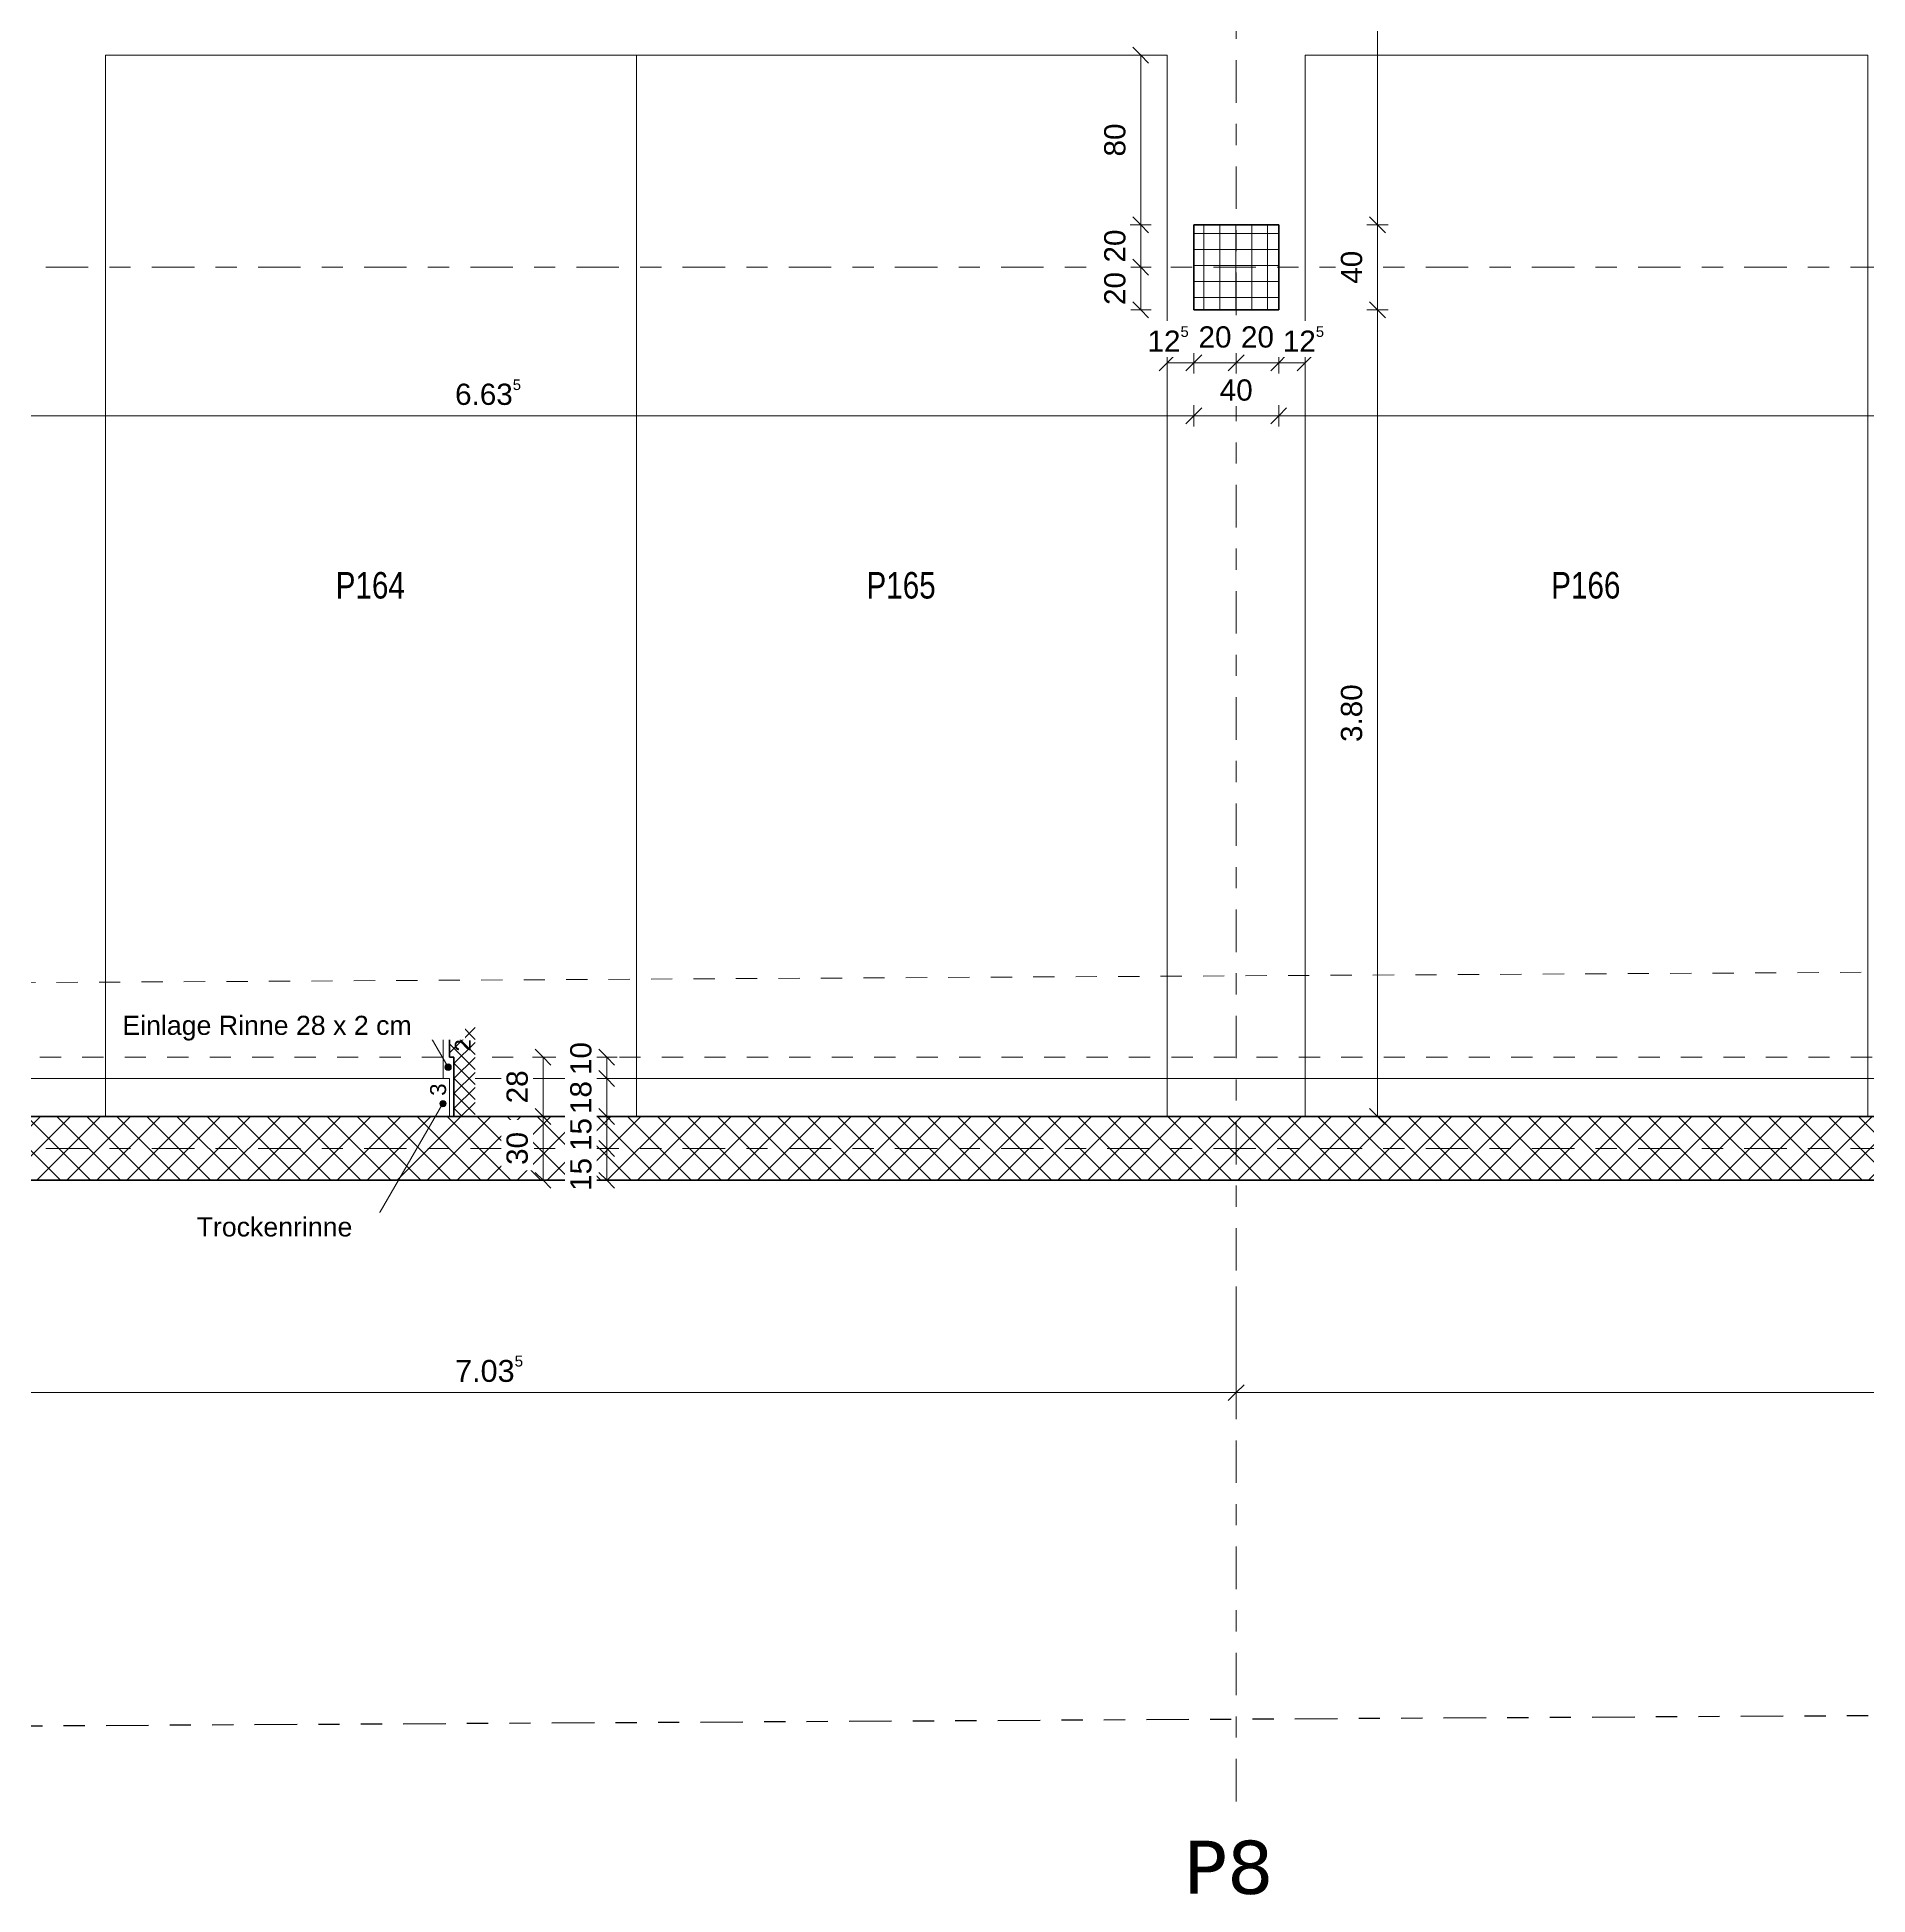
# Model space of a CAD drawing. Header units: metres. Extents: x -85.4 to -16.9, y -21.5 to 5.8.
# Drawn here: x -72.32 to -63.7, y -21.1 to -12.35 of the extents above; entities that cross this region are included whole.
import ezdxf

# ---------------------------------------------------------------- set-up
doc = ezdxf.new("R2010")
doc.units = ezdxf.units.M
for name, pattern in [('_Grundgrenze_', [0.45, 0.2, -0.05, 0.05, -0.05, 0.05, -0.05]), ('_Rasterlinie_', [0.375, 0.2, -0.05, 0.075, -0.05]), ('_Strichliert - Fein_', [0.15, 0.1, -0.05]), ('Gestrichelt', [0.1, 0.05, -0.05])]:
    doc.linetypes.add(name, pattern=pattern)
for name, color, linetype, lineweight in [('A-____-____-DIMS', 7, 'Continuous', 5), ('A-____-____-DIMS-50', 7, 'Continuous', 5), ('A-DETL-GENF-OTLN', 7, 'Continuous', 9), ('A-FLOR-____-OTLN', 7, 'Continuous', 9), ('A-WALL-____-MCUT', 7, 'Continuous', 35), ('A-WALL-____-PATT', 7, 'Continuous', 35), ('C-PRKG-____-IDEN', 7, 'Continuous', 5), ('C-PRKG-____-OTLN', 7, 'Continuous', 9), ('S-COLS-____-MCUT', 7, 'Continuous', 35), ('S-COLS-____-OTLN', 7, 'Continuous', 9), ('S-GRID-____-OTLN', 7, 'Continuous', 5), ('Text', 7, 'Continuous', 5)]:
    doc.layers.add(name, color=color, linetype=linetype, lineweight=lineweight)
for name, color, linetype, lineweight, true_color in [('A-DETL-____-OTLN', 5, 'Continuous', 9, 0x0000ff), ('C-PROP-LINE-OTLN', 7, '_Grundgrenze_', 25, 0x800000), ('S-GRID-____-IDEN', 7, 'Continuous', 9, 0x5555aa)]:
    doc.layers.add(name, color=color, linetype=linetype, lineweight=lineweight, true_color=true_color)
doc.styles.add('Arial', font='arial.ttf', dxfattribs={"height": 0.09})
doc.styles.add('Arial_1', font='arial.ttf', dxfattribs={"height": 0.075})
doc.styles.add('Arial_2', font='arial.ttf', dxfattribs={"height": 0.1})
doc.styles.add('Arial_3', font='arial.ttf', dxfattribs={"width": 0.8, "height": 0.125})
doc.styles.add('Arial_B', font='arial.ttf', dxfattribs={"height": 0.103175})
doc.styles.add('Verdana_B', font='verdana.ttf', dxfattribs={"height": 0.25})
doc.dimstyles.new('SUB_Rohbau_Aussen_Vermassung', dxfattribs={"dimscale": 0.3048, "dimtxt": 0.102026, "dimasz": 0.246063, "dimexe": 0.164042, "dimexo": 0.0625, "dimgap": 0.123031, "dimtad": 1, "dimrnd": 0.005, "dimzin": 0, "dimdsep": 46, "dimtxsty": 'Arial_B', "dimblk1": 'OBLIQUE', "dimblk2": 'OBLIQUE', "dimsah": 1, "dimcen": 0.09, "dimazin": 0, "dimtfac": 1, "dimtdec": 4, "dimtix": 1, "dimtmove": 0, "dimatfit": 3, "dimfxl": 1.64042, "dimfxlon": 1, "dimtvp": 1, "dimtfill": 1, "dimtolj": 1, "dimtzin": 0, "dimarcsym": 2})
doc.dimstyles.new('SUB_Rohbau_fein', dxfattribs={"dimscale": 0.3048, "dimtxt": 0.102026, "dimasz": 0.246063, "dimexe": 0.164042, "dimexo": 0.0625, "dimgap": 0.123031, "dimtad": 1, "dimdec": 1, "dimlfac": 100, "dimrnd": 0.5, "dimdsep": 46, "dimtxsty": 'Arial_2', "dimblk1": 'OBLIQUE', "dimblk2": 'OBLIQUE', "dimsah": 1, "dimcen": 0.09, "dimazin": 0, "dimtfac": 1, "dimtdec": 4, "dimtix": 1, "dimtmove": 0, "dimatfit": 3, "dimfxl": 0.164042, "dimfxlon": 1, "dimtvp": 1, "dimtfill": 1, "dimtolj": 1, "dimtzin": 0, "dimarcsym": 2})
doc.dimstyles.new('SUB_Rohbau_fein_1', dxfattribs={"dimscale": 0.3048, "dimtxt": 0.102026, "dimasz": 0.246063, "dimexe": 0.164042, "dimexo": 0.0625, "dimgap": 0.123031, "dimtad": 1, "dimrnd": 0.005, "dimzin": 0, "dimdsep": 46, "dimtxsty": 'Arial_2', "dimblk1": 'OBLIQUE', "dimblk2": 'OBLIQUE', "dimsah": 1, "dimcen": 0.09, "dimazin": 0, "dimtfac": 1, "dimtdec": 4, "dimtix": 1, "dimtmove": 0, "dimatfit": 3, "dimfxl": 0.164042, "dimfxlon": 1, "dimtvp": 1, "dimtfill": 1, "dimtolj": 1, "dimtzin": 0, "dimarcsym": 2})
doc.dimstyles.new('SUB_Rohbau_fein_3', dxfattribs={"dimscale": 0.3048, "dimtxt": 0.102026, "dimasz": 0.246063, "dimexe": 0.164042, "dimexo": 0.0625, "dimgap": 0.123031, "dimtad": 1, "dimdec": 1, "dimlfac": 100, "dimrnd": 0.5, "dimdsep": 46, "dimtxsty": 'Arial_2', "dimblk1": 'OBLIQUE', "dimblk2": 'OBLIQUE', "dimsah": 1, "dimcen": 0.09, "dimazin": 0, "dimtfac": 1, "dimtdec": 4, "dimtix": 1, "dimtmove": 2, "dimatfit": 3, "dimfxl": 0.164042, "dimfxlon": 1, "dimtvp": 1, "dimtfill": 1, "dimtolj": 1, "dimtzin": 0, "dimarcsym": 2})

# ---------------------------------------------------------------- blocks, each defined once
blk = doc.blocks.new('PP_Parkplatz - 2500 x 5000-17586958--01_UG_OK_FFB_AF_lu')
at = {"layer": 'C-PRKG-____-OTLN', "color": 253, "true_color": 0x999999}
for p, q in [((-66.998, -12.4345), (-69.498, -12.4345)), ((-69.498, -17.4334), (-69.498, -12.4345)), ((-66.998, -12.4345), (-69.498, -12.4345)), ((-69.498, -12.4345), (-69.498, -17.4334)), ((-69.498, -17.4334), (-69.498, -12.4345)), ((-69.498, -12.4345), (-66.998, -12.4345)), ((-69.498, -12.4345), (-69.498, -12.4345)), ((-66.998, -17.4334), (-66.998, -12.4345)), ((-66.998, -17.4334), (-66.998, -12.4345)), ((-66.998, -12.4345), (-66.998, -17.4334)), ((-66.998, -12.4345), (-66.998, -12.4345))]:
    blk.add_line(p, q, dxfattribs=at)
blk = doc.blocks.new('PP_Parkplatz - 2650 x 5000-17586959--01_UG_OK_FFB_AF_lu')
at = {"layer": 'C-PRKG-____-OTLN', "color": 253, "true_color": 0x999999}
for p, q in [((-58.398, -12.4344), (-61.048, -12.4344)), ((-61.048, -12.4344), (-58.398, -12.4344)), ((-61.048, -12.4345), (-61.048, -12.4344)), ((-61.048, -17.4334), (-61.048, -12.4345)), ((-58.398, -12.4345), (-61.048, -12.4345)), ((-61.048, -12.4345), (-61.048, -17.4334)), ((-61.048, -17.4334), (-61.048, -12.4345)), ((-58.398, -12.4345), (-58.398, -12.4344)), ((-58.398, -17.4334), (-58.398, -12.4345)), ((-58.398, -17.4334), (-58.398, -12.4345)), ((-58.398, -12.4345), (-58.398, -17.4334)), ((-61.048, -17.4334), (-61.048, -17.4334)), ((-58.398, -17.4334), (-58.398, -17.4334))]:
    blk.add_line(p, q, dxfattribs=at)
blk = doc.blocks.new('Family - ___-13919876--01_UG_OK_FFB_AF_lu')
at = {"layer": 'C-PROP-LINE-OTLN'}
blk.add_line((-78.996, -20.3395), (-18.6781, -20.0011), dxfattribs=at)
blk = doc.blocks.new('DIMBLOCK2--01_UG_OK_FFB_AF_lu')
at = {"layer": 'A-____-____-DIMS-50'}
for p, q in [((-73.708, -18.7334), (-73.708, -18.2334)), ((-66.673, -18.7334), (-66.673, -18.2334)), ((-73.708, -18.7334), (-73.6705, -18.6959)), ((-66.673, -18.7334), (-66.6355, -18.6959)), ((-73.708, -18.7334), (-73.7455, -18.7709)), ((-73.708, -18.7334), (-66.673, -18.7334)), ((-73.708, -18.7334), (-73.708, -18.7834)), ((-66.673, -18.7334), (-66.7105, -18.7709)), ((-66.673, -18.7334), (-66.673, -18.7834))]:
    blk.add_line(p, q, dxfattribs=at)
at = {"layer": 'A-____-____-DIMS-50', "color": 0, "insert": (-70.3522, -18.5588), "char_height": 0.103175, "width": 0.388091, "attachment_point": 1, "line_spacing_factor": 0.941778, "style": 'Arial_B', "bg_fill": 3, "box_fill_scale": 1.25, "bg_fill_color": 256, "bg_fill_true_color": 13158600, "bg_fill_transparency": 0}
blk.add_mtext('7.03\\A2\\H0.5x;\\S5^  ;\\H2x;', dxfattribs=at)
blk = doc.blocks.new('_Oblique')
at = {"color": 0, "linetype": 'ByBlock', "lineweight": -2}
blk.add_line((-0.5, -0.5), (0.5, 0.5), dxfattribs=at)
blk = doc.blocks.new('DIMBLOCK3--01_UG_OK_FFB_AF_lu')
at = {"layer": 'A-____-____-DIMS-50'}
for p, q in [((-66.673, -18.7334), (-66.673, -18.2334)), ((-58.073, -18.7334), (-58.073, -18.2334)), ((-66.673, -18.7334), (-66.6355, -18.6959)), ((-58.073, -18.7334), (-58.0355, -18.6959)), ((-66.673, -18.7334), (-66.7105, -18.7709)), ((-66.673, -18.7334), (-58.073, -18.7334)), ((-66.673, -18.7334), (-66.673, -18.7834)), ((-58.073, -18.7334), (-58.1105, -18.7709)), ((-58.073, -18.7334), (-58.073, -18.7834))]:
    blk.add_line(p, q, dxfattribs=at)
at = {"layer": 'A-____-____-DIMS-50', "color": 0, "insert": (-62.5087, -18.5588), "char_height": 0.10317, "width": 0.325653, "attachment_point": 1, "line_spacing_factor": 0.941778, "style": 'Arial_B', "bg_fill": 3, "box_fill_scale": 1.25, "bg_fill_color": 256, "bg_fill_true_color": 13158600, "bg_fill_transparency": 0}
blk.add_mtext('8.60', dxfattribs=at)
blk = doc.blocks.new('DIMBLOCK37--01_UG_OK_FFB_AF_lu')
at = {"layer": 'A-____-____-DIMS-50'}
for p, q in [((-73.508, -14.1334), (-73.508, -14.0834)), ((-66.873, -14.1334), (-66.873, -14.0834)), ((-73.508, -14.1334), (-73.5455, -14.1709)), ((-73.508, -14.1334), (-73.4705, -14.0959)), ((-73.508, -14.1334), (-66.873, -14.1334)), ((-73.508, -14.1334), (-73.508, -14.1834)), ((-66.873, -14.1334), (-66.9105, -14.1709)), ((-66.873, -14.1334), (-66.8355, -14.0959)), ((-66.873, -14.1334), (-66.873, -14.1834))]:
    blk.add_line(p, q, dxfattribs=at)
at = {"layer": 'A-____-____-DIMS-50', "color": 0, "insert": (-70.3522, -13.9614), "char_height": 0.1, "width": 0.388091, "attachment_point": 1, "line_spacing_factor": 0.941778, "style": 'Arial_2', "bg_fill": 3, "box_fill_scale": 1.25, "bg_fill_color": 256, "bg_fill_true_color": 13158600, "bg_fill_transparency": 0}
blk.add_mtext('6.63\\A2\\H0.5x;\\S5^  ;\\H2x;', dxfattribs=at)
blk = doc.blocks.new('DIMBLOCK38--01_UG_OK_FFB_AF_lu')
at = {"layer": 'A-____-____-DIMS-50'}
for p, q in [((-66.873, -14.1334), (-66.873, -14.0834)), ((-66.473, -14.1334), (-66.473, -14.0834)), ((-66.873, -14.1334), (-66.9105, -14.1709)), ((-66.873, -14.1334), (-66.8355, -14.0959)), ((-66.873, -14.1334), (-66.473, -14.1334)), ((-66.873, -14.1334), (-66.873, -14.1834)), ((-66.473, -14.1334), (-66.5105, -14.1709)), ((-66.473, -14.1334), (-66.4355, -14.0959)), ((-66.473, -14.1334), (-66.473, -14.1834))]:
    blk.add_line(p, q, dxfattribs=at)
at = {"layer": 'A-____-____-DIMS-50', "color": 0, "insert": (-66.7506, -13.9614), "char_height": 0.1, "width": 0.186088, "attachment_point": 1, "line_spacing_factor": 0.941778, "style": 'Arial_2', "bg_fill": 3, "box_fill_scale": 1.25, "bg_fill_color": 256, "bg_fill_true_color": 13158600, "bg_fill_transparency": 0}
blk.add_mtext('40', dxfattribs=at)
blk = doc.blocks.new('DIMBLOCK39--01_UG_OK_FFB_AF_lu')
at = {"layer": 'A-____-____-DIMS-50'}
for p, q in [((-66.473, -14.1334), (-66.473, -14.0834)), ((-58.273, -14.1334), (-58.273, -14.0834)), ((-66.473, -14.1334), (-66.5105, -14.1709)), ((-66.473, -14.1334), (-66.4355, -14.0959)), ((-66.473, -14.1334), (-58.273, -14.1334)), ((-66.473, -14.1334), (-66.473, -14.1834)), ((-58.273, -14.1334), (-58.3105, -14.1709)), ((-58.273, -14.1334), (-58.2355, -14.0959)), ((-58.273, -14.1334), (-58.273, -14.1834))]:
    blk.add_line(p, q, dxfattribs=at)
at = {"layer": 'A-____-____-DIMS-50', "color": 0, "insert": (-62.5087, -13.9614), "char_height": 0.1, "width": 0.325653, "attachment_point": 1, "line_spacing_factor": 0.941778, "style": 'Arial_2', "bg_fill": 3, "box_fill_scale": 1.25, "bg_fill_color": 256, "bg_fill_true_color": 13158600, "bg_fill_transparency": 0}
blk.add_mtext('8.20', dxfattribs=at)
blk = doc.blocks.new('DIMBLOCK61--01_UG_OK_FFB_AF_lu')
at = {"layer": 'A-____-____-DIMS-50'}
for p, q in [((-66.998, -13.8834), (-67.0355, -13.9209)), ((-66.998, -13.8834), (-66.998, -13.8334)), ((-66.998, -13.8834), (-66.9605, -13.8459)), ((-66.998, -13.8834), (-66.873, -13.8834)), ((-66.998, -13.8834), (-66.998, -13.9334)), ((-66.873, -13.8834), (-66.9105, -13.9209)), ((-66.873, -13.8834), (-66.873, -13.8334)), ((-66.873, -13.8834), (-66.8355, -13.8459)), ((-66.873, -13.8834), (-66.873, -13.9334))]:
    blk.add_line(p, q, dxfattribs=at)
at = {"layer": 'A-____-____-DIMS-50', "color": 0, "insert": (-67.0908, -13.7114), "char_height": 0.1, "width": 0.248525, "attachment_point": 1, "line_spacing_factor": 0.941778, "style": 'Arial_2', "bg_fill": 3, "box_fill_scale": 1.25, "bg_fill_color": 256, "bg_fill_true_color": 13158600, "bg_fill_transparency": 0}
blk.add_mtext('12\\A2\\H0.5x;\\S5^  ;\\H2x;', dxfattribs=at)
blk = doc.blocks.new('DIMBLOCK62--01_UG_OK_FFB_AF_lu')
at = {"layer": 'A-____-____-DIMS-50'}
for p, q in [((-66.873, -13.8834), (-66.9105, -13.9209)), ((-66.873, -13.8834), (-66.873, -13.8334)), ((-66.873, -13.8834), (-66.8355, -13.8459)), ((-66.873, -13.8834), (-66.673, -13.8834)), ((-66.873, -13.8834), (-66.873, -13.9334)), ((-66.673, -13.8834), (-66.7105, -13.9209)), ((-66.673, -13.8834), (-66.673, -13.8334)), ((-66.673, -13.8834), (-66.6355, -13.8459)), ((-66.673, -13.8834), (-66.673, -13.9334))]:
    blk.add_line(p, q, dxfattribs=at)
at = {"layer": 'A-____-____-DIMS-50', "color": 0, "insert": (-66.8506, -13.7114), "char_height": 0.1, "width": 0.186088, "attachment_point": 1, "line_spacing_factor": 0.941778, "style": 'Arial_2', "bg_fill": 3, "box_fill_scale": 1.25, "bg_fill_color": 256, "bg_fill_true_color": 13158600, "bg_fill_transparency": 0}
blk.add_mtext('20', dxfattribs=at)
blk = doc.blocks.new('DIMBLOCK63--01_UG_OK_FFB_AF_lu')
at = {"layer": 'A-____-____-DIMS-50'}
for p, q in [((-66.673, -13.8834), (-66.7105, -13.9209)), ((-66.673, -13.8834), (-66.673, -13.8334)), ((-66.673, -13.8834), (-66.6355, -13.8459)), ((-66.673, -13.8834), (-66.473, -13.8834)), ((-66.673, -13.8834), (-66.673, -13.9334)), ((-66.473, -13.8834), (-66.5105, -13.9209)), ((-66.473, -13.8834), (-66.473, -13.8334)), ((-66.473, -13.8834), (-66.4355, -13.8459)), ((-66.473, -13.8834), (-66.473, -13.9334))]:
    blk.add_line(p, q, dxfattribs=at)
at = {"layer": 'A-____-____-DIMS-50', "color": 0, "insert": (-66.6506, -13.7114), "char_height": 0.1, "width": 0.186088, "attachment_point": 1, "line_spacing_factor": 0.941778, "style": 'Arial_2', "bg_fill": 3, "box_fill_scale": 1.25, "bg_fill_color": 256, "bg_fill_true_color": 13158600, "bg_fill_transparency": 0}
blk.add_mtext('20', dxfattribs=at)
blk = doc.blocks.new('DIMBLOCK64--01_UG_OK_FFB_AF_lu')
at = {"layer": 'A-____-____-DIMS-50'}
for p, q in [((-66.473, -13.8834), (-66.5105, -13.9209)), ((-66.473, -13.8834), (-66.473, -13.8334)), ((-66.473, -13.8834), (-66.4355, -13.8459)), ((-66.473, -13.8834), (-66.348, -13.8834)), ((-66.473, -13.8834), (-66.473, -13.9334)), ((-66.348, -13.8834), (-66.3855, -13.9209)), ((-66.348, -13.8834), (-66.348, -13.8334)), ((-66.348, -13.8834), (-66.3105, -13.8459)), ((-66.348, -13.8834), (-66.348, -13.9334))]:
    blk.add_line(p, q, dxfattribs=at)
at = {"layer": 'A-____-____-DIMS-50', "color": 0, "insert": (-66.4534, -13.7114), "char_height": 0.1, "width": 0.248525, "attachment_point": 1, "line_spacing_factor": 0.941778, "style": 'Arial_2', "bg_fill": 3, "box_fill_scale": 1.25, "bg_fill_color": 256, "bg_fill_true_color": 13158600, "bg_fill_transparency": 0}
blk.add_mtext('12\\A2\\H0.5x;\\S5^  ;\\H2x;', dxfattribs=at)
blk = doc.blocks.new('DIMBLOCK65--01_UG_OK_FFB_AF_lu')
at = {"layer": 'A-____-____-DIMS-50'}
for p, q in [((-67.123, -13.4334), (-67.173, -13.4334)), ((-67.123, -13.4334), (-67.1605, -13.3959)), ((-67.123, -13.6334), (-67.123, -13.4334)), ((-67.123, -13.4334), (-67.0855, -13.4709)), ((-67.123, -13.4334), (-67.073, -13.4334)), ((-67.123, -13.6334), (-67.173, -13.6334)), ((-67.123, -13.6334), (-67.1605, -13.5959)), ((-67.123, -13.6334), (-67.0855, -13.6709)), ((-67.123, -13.6334), (-67.073, -13.6334))]:
    blk.add_line(p, q, dxfattribs=at)
at = {"layer": 'A-____-____-DIMS-50', "color": 0, "insert": (-67.295, -13.611), "char_height": 0.1, "width": 0.186088, "attachment_point": 1, "rotation": 90, "line_spacing_factor": 0.941778, "style": 'Arial_2', "bg_fill": 3, "box_fill_scale": 1.25, "bg_fill_color": 256, "bg_fill_true_color": 13158600, "bg_fill_transparency": 0}
blk.add_mtext('20', dxfattribs=at)
blk = doc.blocks.new('DIMBLOCK66--01_UG_OK_FFB_AF_lu')
at = {"layer": 'A-____-____-DIMS-50'}
for p, q in [((-67.123, -13.2334), (-67.1605, -13.1959)), ((-67.123, -13.2334), (-67.173, -13.2334)), ((-67.123, -13.4334), (-67.123, -13.2334)), ((-67.123, -13.2334), (-67.0855, -13.2709)), ((-67.123, -13.2334), (-67.073, -13.2334)), ((-67.123, -13.4334), (-67.173, -13.4334)), ((-67.123, -13.4334), (-67.1605, -13.3959)), ((-67.123, -13.4334), (-67.0855, -13.4709)), ((-67.123, -13.4334), (-67.073, -13.4334))]:
    blk.add_line(p, q, dxfattribs=at)
at = {"layer": 'A-____-____-DIMS-50', "color": 0, "insert": (-67.295, -13.411), "char_height": 0.1, "width": 0.186088, "attachment_point": 1, "rotation": 90, "line_spacing_factor": 0.941778, "style": 'Arial_2', "bg_fill": 3, "box_fill_scale": 1.25, "bg_fill_color": 256, "bg_fill_true_color": 13158600, "bg_fill_transparency": 0}
blk.add_mtext('20', dxfattribs=at)
blk = doc.blocks.new('DIMBLOCK67--01_UG_OK_FFB_AF_lu')
at = {"layer": 'A-____-____-DIMS-50'}
for p, q in [((-67.123, -12.4345), (-67.1605, -12.397)), ((-67.123, -12.4345), (-67.173, -12.4345)), ((-67.123, -13.2334), (-67.123, -12.4345)), ((-67.123, -12.4345), (-67.0855, -12.472)), ((-67.123, -12.4345), (-67.073, -12.4345)), ((-67.123, -13.2334), (-67.1605, -13.1959)), ((-67.123, -13.2334), (-67.173, -13.2334)), ((-67.123, -13.2334), (-67.0855, -13.2709)), ((-67.123, -13.2334), (-67.073, -13.2334))]:
    blk.add_line(p, q, dxfattribs=at)
at = {"layer": 'A-____-____-DIMS-50', "color": 0, "insert": (-67.295, -12.9115), "char_height": 0.1, "width": 0.186088, "attachment_point": 1, "rotation": 90, "line_spacing_factor": 0.941778, "style": 'Arial_2', "bg_fill": 3, "box_fill_scale": 1.25, "bg_fill_color": 256, "bg_fill_true_color": 13158600, "bg_fill_transparency": 0}
blk.add_mtext('80', dxfattribs=at)
blk = doc.blocks.new('DIMBLOCK130--01_UG_OK_FFB_AF_lu')
at = {"layer": 'A-____-____-DIMS-50'}
for p, q in [((-66.008, -13.6334), (-66.058, -13.6334)), ((-66.008, -13.6334), (-66.0455, -13.5959)), ((-66.008, -17.4334), (-66.008, -13.6334)), ((-66.008, -13.6334), (-65.9705, -13.6709)), ((-66.008, -13.6334), (-65.958, -13.6334)), ((-66.008, -17.4334), (-66.0455, -17.3959)), ((-66.008, -17.4334), (-66.058, -17.4334)), ((-66.008, -17.4334), (-65.9705, -17.4709)), ((-66.008, -17.4334), (-65.958, -17.4334))]:
    blk.add_line(p, q, dxfattribs=at)
at = {"layer": 'A-____-____-DIMS-50', "color": 0, "insert": (-66.18, -15.6691), "char_height": 0.1, "width": 0.325653, "attachment_point": 1, "rotation": 90, "line_spacing_factor": 0.941778, "style": 'Arial_2', "bg_fill": 3, "box_fill_scale": 1.25, "bg_fill_color": 256, "bg_fill_true_color": 13158600, "bg_fill_transparency": 0}
blk.add_mtext('3.80', dxfattribs=at)
blk = doc.blocks.new('DIMBLOCK131--01_UG_OK_FFB_AF_lu')
at = {"layer": 'A-____-____-DIMS-50'}
for p, q in [((-66.008, -13.2334), (-66.0455, -13.1959)), ((-66.008, -13.2334), (-66.058, -13.2334)), ((-66.008, -13.6334), (-66.008, -13.2334)), ((-66.008, -13.2334), (-65.9705, -13.2709)), ((-66.008, -13.2334), (-65.958, -13.2334)), ((-66.008, -13.6334), (-66.058, -13.6334)), ((-66.008, -13.6334), (-66.0455, -13.5959)), ((-66.008, -13.6334), (-65.9705, -13.6709)), ((-66.008, -13.6334), (-65.958, -13.6334))]:
    blk.add_line(p, q, dxfattribs=at)
at = {"layer": 'A-____-____-DIMS-50', "color": 0, "insert": (-66.18, -13.511), "char_height": 0.1, "width": 0.186088, "attachment_point": 1, "rotation": 90, "line_spacing_factor": 0.941778, "style": 'Arial_2', "bg_fill": 3, "box_fill_scale": 1.25, "bg_fill_color": 256, "bg_fill_true_color": 13158600, "bg_fill_transparency": 0}
blk.add_mtext('40', dxfattribs=at)
blk = doc.blocks.new('DIMBLOCK132--01_UG_OK_FFB_AF_lu')
at = {"layer": 'A-____-____-DIMS-50'}
for p, q in [((-66.008, -4.8234), (-66.0455, -4.7859)), ((-66.008, -4.8234), (-66.058, -4.8234)), ((-66.008, -13.2334), (-66.008, -4.8234)), ((-66.008, -4.8234), (-65.9705, -4.8609)), ((-66.008, -4.8234), (-65.958, -4.8234)), ((-66.008, -13.2334), (-66.0455, -13.1959)), ((-66.008, -13.2334), (-66.058, -13.2334)), ((-66.008, -13.2334), (-65.9705, -13.2709)), ((-66.008, -13.2334), (-65.958, -13.2334))]:
    blk.add_line(p, q, dxfattribs=at)
at = {"layer": 'A-____-____-DIMS-50', "color": 0, "insert": (-66.18, -9.1641), "char_height": 0.1, "width": 0.325653, "attachment_point": 1, "rotation": 90, "line_spacing_factor": 0.941778, "style": 'Arial_2', "bg_fill": 3, "box_fill_scale": 1.25, "bg_fill_color": 256, "bg_fill_true_color": 13158600, "bg_fill_transparency": 0}
blk.add_mtext('8.41', dxfattribs=at)
blk = doc.blocks.new('DIMBLOCK331--01_UG_OK_FFB_AF_lu')
at = {"layer": 'A-____-____-DIMS-50'}
for p, q in [((-69.638, -17.1534), (-69.6755, -17.1159)), ((-69.638, -17.1534), (-69.688, -17.1534)), ((-69.638, -17.254), (-69.6755, -17.2165)), ((-69.638, -17.1534), (-69.638, -17.254)), ((-69.638, -17.1534), (-69.6005, -17.1909)), ((-69.638, -17.1534), (-69.588, -17.1534)), ((-69.638, -17.254), (-69.688, -17.254)), ((-69.638, -17.254), (-69.6005, -17.2915)), ((-69.638, -17.254), (-69.588, -17.254))]:
    blk.add_line(p, q, dxfattribs=at)
at = {"layer": 'A-____-____-DIMS-50', "color": 0, "insert": (-69.81, -17.2377), "char_height": 0.1, "width": 0.186088, "attachment_point": 1, "rotation": 90, "line_spacing_factor": 0.941778, "style": 'Arial_2', "bg_fill": 3, "box_fill_scale": 1.25, "bg_fill_color": 256, "bg_fill_true_color": 13158600, "bg_fill_transparency": 0}
blk.add_mtext('10', dxfattribs=at)
blk = doc.blocks.new('DIMBLOCK332--01_UG_OK_FFB_AF_lu')
at = {"layer": 'A-____-____-DIMS-50'}
for p, q in [((-69.638, -17.254), (-69.6755, -17.2165)), ((-69.638, -17.254), (-69.688, -17.254)), ((-69.638, -17.254), (-69.638, -17.4334)), ((-69.638, -17.254), (-69.6005, -17.2915)), ((-69.638, -17.254), (-69.588, -17.254)), ((-69.638, -17.4334), (-69.6755, -17.3959)), ((-69.638, -17.4334), (-69.688, -17.4334)), ((-69.638, -17.4334), (-69.6005, -17.4709)), ((-69.638, -17.4334), (-69.588, -17.4334))]:
    blk.add_line(p, q, dxfattribs=at)
at = {"layer": 'A-____-____-DIMS-50', "color": 0, "insert": (-69.81, -17.4213), "char_height": 0.1, "width": 0.186088, "attachment_point": 1, "rotation": 90, "line_spacing_factor": 0.941778, "style": 'Arial_2', "bg_fill": 3, "box_fill_scale": 1.25, "bg_fill_color": 256, "bg_fill_true_color": 13158600, "bg_fill_transparency": 0}
blk.add_mtext('18', dxfattribs=at)
blk = doc.blocks.new('DIMBLOCK333--01_UG_OK_FFB_AF_lu')
at = {"layer": 'A-____-____-DIMS-50'}
for p, q in [((-69.638, -17.4334), (-69.6755, -17.3959)), ((-69.638, -17.4334), (-69.688, -17.4334)), ((-69.638, -17.4334), (-69.638, -17.5834)), ((-69.638, -17.4334), (-69.6005, -17.4709)), ((-69.638, -17.4334), (-69.588, -17.4334)), ((-69.638, -17.5834), (-69.688, -17.5834)), ((-69.638, -17.5834), (-69.6755, -17.5459)), ((-69.638, -17.5834), (-69.6005, -17.6209)), ((-69.638, -17.5834), (-69.588, -17.5834))]:
    blk.add_line(p, q, dxfattribs=at)
at = {"layer": 'A-____-____-DIMS-50', "color": 0, "insert": (-69.81, -17.5953), "char_height": 0.1, "width": 0.186088, "attachment_point": 1, "rotation": 90, "line_spacing_factor": 0.941778, "style": 'Arial_2', "bg_fill": 3, "box_fill_scale": 1.25, "bg_fill_color": 256, "bg_fill_true_color": 13158600, "bg_fill_transparency": 0}
blk.add_mtext('15', dxfattribs=at)
blk = doc.blocks.new('DIMBLOCK334--01_UG_OK_FFB_AF_lu')
at = {"layer": 'A-____-____-DIMS-50'}
for p, q in [((-69.638, -17.5834), (-69.688, -17.5834)), ((-69.638, -17.5834), (-69.6755, -17.5459)), ((-69.638, -17.5834), (-69.638, -17.7334)), ((-69.638, -17.5834), (-69.6005, -17.6209)), ((-69.638, -17.5834), (-69.588, -17.5834)), ((-69.638, -17.7334), (-69.688, -17.7334)), ((-69.638, -17.7334), (-69.6755, -17.6959)), ((-69.638, -17.7334), (-69.6005, -17.7709)), ((-69.638, -17.7334), (-69.588, -17.7334))]:
    blk.add_line(p, q, dxfattribs=at)
at = {"layer": 'A-____-____-DIMS-50', "color": 0, "insert": (-69.81, -17.7832), "char_height": 0.1, "width": 0.186088, "attachment_point": 1, "rotation": 90, "line_spacing_factor": 0.941778, "style": 'Arial_2', "bg_fill": 3, "box_fill_scale": 1.25, "bg_fill_color": 256, "bg_fill_true_color": 13158600, "bg_fill_transparency": 0}
blk.add_mtext('15', dxfattribs=at)
blk = doc.blocks.new('DIMBLOCK335--01_UG_OK_FFB_AF_lu')
at = {"layer": 'A-____-____-DIMS-50'}
for p, q in [((-69.938, -17.1534), (-69.9755, -17.1159)), ((-69.938, -17.1534), (-69.988, -17.1534)), ((-69.938, -17.1534), (-69.938, -17.4334)), ((-69.938, -17.1534), (-69.9005, -17.1909)), ((-69.938, -17.1534), (-69.888, -17.1534)), ((-69.938, -17.4334), (-69.9755, -17.3959)), ((-69.938, -17.4334), (-69.988, -17.4334)), ((-69.938, -17.4334), (-69.9005, -17.4709)), ((-69.938, -17.4334), (-69.888, -17.4334))]:
    blk.add_line(p, q, dxfattribs=at)
at = {"layer": 'A-____-____-DIMS-50', "color": 0, "insert": (-70.11, -17.371), "char_height": 0.1, "width": 0.186088, "attachment_point": 1, "rotation": 90, "line_spacing_factor": 0.941778, "style": 'Arial_2', "bg_fill": 3, "box_fill_scale": 1.25, "bg_fill_color": 256, "bg_fill_true_color": 13158600, "bg_fill_transparency": 0}
blk.add_mtext('28', dxfattribs=at)
blk = doc.blocks.new('DIMBLOCK336--01_UG_OK_FFB_AF_lu')
at = {"layer": 'A-____-____-DIMS-50'}
for p, q in [((-69.938, -17.4334), (-69.9755, -17.3959)), ((-69.938, -17.4334), (-69.988, -17.4334)), ((-69.938, -17.4334), (-69.938, -17.7334)), ((-69.938, -17.4334), (-69.9005, -17.4709)), ((-69.938, -17.4334), (-69.888, -17.4334)), ((-69.938, -17.7334), (-69.988, -17.7334)), ((-69.938, -17.7334), (-69.9755, -17.6959)), ((-69.938, -17.7334), (-69.9005, -17.7709)), ((-69.938, -17.7334), (-69.888, -17.7334))]:
    blk.add_line(p, q, dxfattribs=at)
at = {"layer": 'A-____-____-DIMS-50', "color": 0, "insert": (-70.11, -17.661), "char_height": 0.1, "width": 0.186088, "attachment_point": 1, "rotation": 90, "line_spacing_factor": 0.941778, "style": 'Arial_2', "bg_fill": 3, "box_fill_scale": 1.25, "bg_fill_color": 256, "bg_fill_true_color": 13158600, "bg_fill_transparency": 0}
blk.add_mtext('30', dxfattribs=at)

msp = doc.modelspace()

# ---------------------------------------------------------------- hatches: boundary and pattern name
at = {"layer": 'A-DETL-GENF-OTLN', "true_color": 0xc0c0c0}
h = msp.add_hatch(dxfattribs=at)
h.set_pattern_fill('FP_9', color=9, style=0, pattern_type=2)
h.set_pattern_definition([(45, (0, 0), (-0.03535534, 0.03535534), []), (135, (0, 0), (-0.03535534, -0.03535534), [])])
h.paths.add_polyline_path([(-70.358, -17.4334), (-70.258, -17.4334), (-70.258, -17.0034), (-70.378, -17.0034), (-70.378, -17.1534), (-70.358, -17.1534), (-70.358, -17.254)])
at = {"layer": 'A-WALL-____-PATT', "lineweight": 9}
h = msp.add_hatch(dxfattribs=at)
h.set_pattern_fill('FP_1', color=256, style=0, pattern_type=2)
h.set_pattern_definition([(45, (0, 0), (-0.07071068, 0.07071068), []), (135, (0, 0), (-0.07071068, -0.07071068), [])])
h.paths.add_polyline_path([(-18.6781, -17.7334), (-18.6781, -17.4334), (-77.5379, -17.4334), (-77.508, -17.7334), (-35.3154, -17.7334)])
at = {"layer": 'S-COLS-____-OTLN'}
h = msp.add_hatch(dxfattribs=at)
h.set_pattern_fill('FP_2', color=256, style=0, pattern_type=2)
h.set_pattern_definition([(0, (0, 0), (0, 0.075), []), (90, (0, 0), (-0.075, 5e-18), [])])
h.paths.add_polyline_path([(-66.873, -13.6334), (-66.473, -13.6334), (-66.473, -13.2334), (-66.873, -13.2334)])
at = {"layer": 'Text'}
h = msp.add_hatch(color=256, dxfattribs=at)
edge = h.paths.add_edge_path()
edge.add_arc((-70.385, -17.2004), 0.015, 0, 360)
h = msp.add_hatch(color=256, dxfattribs=at)
edge = h.paths.add_edge_path()
edge.add_arc((-70.4093, -17.3721), 0.015, 0, 360)

# ---------------------------------------------------------------- linework, layer by layer
at = {"layer": 'A-DETL-____-OTLN', "color": 30, "linetype": '_Strichliert - Fein_', "true_color": 0xff8000}
msp.add_line((-75.8289, -16.8216), (-18.6781, -16.5011), dxfattribs=at)
at = {"layer": 'A-DETL-____-OTLN', "color": 7}
for p, q in [((-70.408, -17.0034), (-70.408, -17.254)), ((-70.408, -17.254), (-70.378, -17.254)), ((-70.378, -17.254), (-70.378, -17.4334))]:
    msp.add_line(p, q, dxfattribs=at)
at = {"layer": 'A-DETL-____-OTLN', "color": 7, "lineweight": 35}
for p, q in [((-70.378, -17.0034), (-70.378, -17.1534)), ((-70.378, -17.1534), (-70.358, -17.1534)), ((-70.358, -17.1534), (-70.358, -17.4334)), ((-70.378, -17.4334), (-70.258, -17.4334))]:
    msp.add_line(p, q, dxfattribs=at)
at = {"layer": 'A-DETL-____-OTLN', "color": 7, "linetype": 'Gestrichelt'}
for p, q in [((-70.408, -17.1534), (-77.2643, -17.1534)), ((-18.6781, -17.1534), (-70.258, -17.1534))]:
    msp.add_line(p, q, dxfattribs=at)
at = {"layer": 'A-FLOR-____-OTLN'}
for p, q in [((-77.2364, -17.254), (-70.408, -17.254)), ((-70.258, -17.254), (-18.6781, -17.254))]:
    msp.add_line(p, q, dxfattribs=at)
at = {"layer": 'A-WALL-____-MCUT'}
for p, q in [((-70.378, -17.4334), (-77.2364, -17.4334)), ((-18.6781, -17.4334), (-70.258, -17.4334)), ((-77.508, -17.7334), (-18.6781, -17.7334))]:
    msp.add_line(p, q, dxfattribs=at)
at = {"layer": 'S-COLS-____-MCUT'}
for p, q in [((-66.473, -13.2334), (-66.873, -13.2334)), ((-66.873, -13.2334), (-66.873, -13.6334)), ((-66.473, -13.6334), (-66.473, -13.2334)), ((-66.873, -13.6334), (-66.473, -13.6334))]:
    msp.add_line(p, q, dxfattribs=at)
at = {"layer": 'S-GRID-____-OTLN', "color": 8, "linetype": '_Rasterlinie_', "true_color": 0x808080}
for p, q in [((-66.673, -20.6582), (-66.673, -11.8691)), ((-80.7802, -13.4334), (-17.3994, -13.4334)), ((-80.7802, -17.5834), (-17.3994, -17.5834))]:
    msp.add_line(p, q, dxfattribs=at)
at = {"layer": 'Text'}
for p, q in [((-70.5297, -17.0034), (-70.5575, -17.0034)), ((-70.4989, -17.0034), (-70.5297, -17.0034)), ((-70.385, -17.2004), (-70.4989, -17.0034)), ((-70.4093, -17.3721), (-70.7454, -17.9528)), ((-70.7454, -17.9528), (-70.806, -17.9528))]:
    msp.add_line(p, q, dxfattribs=at)
for centre in [(-70.385, -17.2004), (-70.4093, -17.3721)]:
    msp.add_circle(centre, 0.015, dxfattribs=at)

# ---------------------------------------------------------------- block references
at = {"layer": 'C-PRKG-____-OTLN', "color": 253, "true_color": 0x999999}
for name, p in [('PP_Parkplatz - 2500 x 5000-17586958--01_UG_OK_FFB_AF_lu', (-2.5, 0)), ('PP_Parkplatz - 2500 x 5000-17586958--01_UG_OK_FFB_AF_lu', (0, 0)), ('PP_Parkplatz - 2650 x 5000-17586959--01_UG_OK_FFB_AF_lu', (-5.3, 0))]:
    msp.add_blockref(name, p, dxfattribs=at)
at = {"layer": 'C-PROP-LINE-OTLN'}
msp.add_blockref('Family - ___-13919876--01_UG_OK_FFB_AF_lu', (0, 0), dxfattribs=at)

# ---------------------------------------------------------------- texts
at = {"layer": 'S-GRID-____-IDEN', "color": 8, "lineweight": 5, "true_color": 0x808080, "insert": (-66.9228, -20.8436), "char_height": 0.25, "width": 0.601266, "attachment_point": 1, "style": 'Verdana_B'}
msp.add_mtext('P8', dxfattribs=at)
at = {"layer": 'Text', "char_height": 0.075, "width": 0.020042, "attachment_point": 1, "rotation": 90, "style": 'Arial_1'}
for s, insert in [('2', (-70.3533, -17.1267)), ('3', (-70.4697, -17.3355))]:
    msp.add_mtext(s, dxfattribs=dict(at, insert=insert))

# ---------------------------------------------------------------- next in the draw order: texts
at = {"layer": 'C-PRKG-____-IDEN', "char_height": 0.125, "width": 0.391223, "attachment_point": 1, "style": 'Arial_3', "bg_fill": 3, "box_fill_scale": 1.25, "bg_fill_color": 256, "bg_fill_true_color": 13158600, "bg_fill_transparency": 0}
for s, insert in [('P164', (-70.9146, -14.8685)), ('P165', (-68.4146, -14.8685)), ('P166', (-65.1896, -14.8684))]:
    msp.add_mtext(s, dxfattribs=dict(at, insert=insert))
at = {"layer": 'Text', "char_height": 0.09, "attachment_point": 1, "style": 'Arial', "bg_fill": 3, "box_fill_scale": 1.25, "bg_fill_color": 256, "bg_fill_true_color": 13158600, "bg_fill_transparency": 0}
for s, insert, width in [('Einlage Rinne 28 x 2 cm', (-71.9192, -16.9584), 1.59135), ('Trockenrinne', (-71.5694, -17.9078), 0.865822)]:
    msp.add_mtext(s, dxfattribs=dict(at, insert=insert, width=width))

# ---------------------------------------------------------------- next in the draw order: dimensions: what is measured, and where the dimension line sits
at = {"layer": 'A-____-____-DIMS'}
for base, p1, p2, text, dimstyle, override, picture, middle in [((-66.873, -14.1334), (-73.508, -14.0834), (-66.873, -14.0834), '\\A1;6.63\\Q;{\\A1;{\\H0.5x;\\S5^ ;}}', 'SUB_Rohbau_fein_1', {"dimpost": '<>', "dimfxl": 6.635}, 'DIMBLOCK37--01_UG_OK_FFB_AF_lu', (-70.1905, -14.0449)), ((-66.673, -18.7334), (-73.708, -18.2334), (-66.673, -18.2334), '\\A1;7.03\\Q;{\\A1;{\\H0.5x;\\S5^ ;}}', 'SUB_Rohbau_Aussen_Vermassung', {"dimpost": '<>', "dimfxl": 7.035}, 'DIMBLOCK2--01_UG_OK_FFB_AF_lu', (-70.1905, -18.6433))]:
    dim = msp.add_linear_dim(base=base, p1=p1, p2=p2, text=text, dimstyle=dimstyle, override=override, dxfattribs=at)
    dim.commit()
    dim.dimension.update_dxf_attribs({"geometry": picture, "text_midpoint": middle})
dim = msp.add_linear_dim(base=(-69.638, -17.254), p1=(-69.588, -17.1534), p2=(-69.588, -17.254), angle=90, dimstyle='SUB_Rohbau_fein_3', override={"dimpost": '<>', "dimfxl": 0.100596}, dxfattribs=at)
dim.commit()
dim.dimension.update_dxf_attribs({"geometry": 'DIMBLOCK331--01_UG_OK_FFB_AF_lu', "text_midpoint": (-69.7434, -17.1447), "dimtype": 160, "text_rotation": 90})
dim = msp.add_linear_dim(base=(-69.938, -17.4334), p1=(-69.888, -17.1534), p2=(-69.888, -17.4334), angle=90, dimstyle='SUB_Rohbau_fein', override={"dimpost": '<>', "dimfxl": 0.28}, dxfattribs=at)
dim.commit()
dim.dimension.update_dxf_attribs({"geometry": 'DIMBLOCK335--01_UG_OK_FFB_AF_lu', "text_midpoint": (-70.0266, -17.2934)})

# ---------------------------------------------------------------- next in the draw order: dimensions: what is measured, and where the dimension line sits
for base, p1, p2, dimstyle, override, picture, middle in [((-66.473, -14.1334), (-66.873, -14.0834), (-66.473, -14.0834), 'SUB_Rohbau_fein', {"dimpost": '<>', "dimfxl": 0.4}, 'DIMBLOCK38--01_UG_OK_FFB_AF_lu', (-66.673, -14.0449)), ((-58.073, -18.7334), (-66.673, -18.2334), (-58.073, -18.2334), 'SUB_Rohbau_Aussen_Vermassung', {"dimpost": '<>', "dimfxl": 8.6}, 'DIMBLOCK3--01_UG_OK_FFB_AF_lu', (-62.373, -18.6432))]:
    dim = msp.add_linear_dim(base=base, p1=p1, p2=p2, dimstyle=dimstyle, override=override, dxfattribs=at)
    dim.commit()
    dim.dimension.update_dxf_attribs({"geometry": picture, "text_midpoint": middle})
for base, p1, p2, override, picture, middle in [((-69.638, -17.4334), (-69.588, -17.254), (-69.588, -17.4334), {"dimpost": '<>', "dimfxl": 0.179404}, 'DIMBLOCK332--01_UG_OK_FFB_AF_lu', (-69.7266, -17.3437)), ((-69.938, -17.7334), (-69.888, -17.4334), (-69.888, -17.7334), {"dimpost": '<>', "dimfxl": 0.3}, 'DIMBLOCK336--01_UG_OK_FFB_AF_lu', (-70.0266, -17.5834))]:
    dim = msp.add_linear_dim(base=base, p1=p1, p2=p2, angle=90, dimstyle='SUB_Rohbau_fein', override=override, dxfattribs=at)
    dim.commit()
    dim.dimension.update_dxf_attribs({"geometry": picture, "text_midpoint": middle})

# ---------------------------------------------------------------- next in the draw order: dimensions: what is measured, and where the dimension line sits
dim = msp.add_linear_dim(base=(-66.873, -13.8834), p1=(-66.998, -13.8334), p2=(-66.873, -13.8334), text='\\A1;12\\Q;{\\A1;{\\H0.5x;\\S5^ ;}}', dimstyle='SUB_Rohbau_fein_3', override={"dimpost": '<>', "dimfxl": 0.125}, dxfattribs=at)
dim.commit()
dim.dimension.update_dxf_attribs({"geometry": 'DIMBLOCK61--01_UG_OK_FFB_AF_lu', "text_midpoint": (-66.9666, -13.7781), "dimtype": 160})
dim = msp.add_linear_dim(base=(-58.273, -14.1334), p1=(-66.473, -14.0834), p2=(-58.273, -14.0834), dimstyle='SUB_Rohbau_fein_1', override={"dimpost": '<>', "dimfxl": 8.2}, dxfattribs=at)
dim.commit()
dim.dimension.update_dxf_attribs({"geometry": 'DIMBLOCK39--01_UG_OK_FFB_AF_lu', "text_midpoint": (-62.373, -14.0449)})
dim = msp.add_linear_dim(base=(-69.638, -17.5834), p1=(-69.588, -17.4334), p2=(-69.588, -17.5834), angle=90, dimstyle='SUB_Rohbau_fein_3', override={"dimpost": '<>', "dimfxl": 0.15}, dxfattribs=at)
dim.commit()
dim.dimension.update_dxf_attribs({"geometry": 'DIMBLOCK333--01_UG_OK_FFB_AF_lu', "text_midpoint": (-69.7434, -17.5023), "dimtype": 160, "text_rotation": 90})

# ---------------------------------------------------------------- next in the draw order: dimensions: what is measured, and where the dimension line sits
dim = msp.add_linear_dim(base=(-67.123, -13.4334), p1=(-67.073, -13.6334), p2=(-67.173, -13.4334), angle=90, dimstyle='SUB_Rohbau_fein', override={"dimpost": '<>', "dimfxl": 0.223607}, dxfattribs=at)
dim.commit()
dim.dimension.update_dxf_attribs({"geometry": 'DIMBLOCK65--01_UG_OK_FFB_AF_lu', "text_midpoint": (-67.2116, -13.5334)})
dim = msp.add_linear_dim(base=(-66.673, -13.8834), p1=(-66.873, -13.8334), p2=(-66.673, -13.8334), dimstyle='SUB_Rohbau_fein', override={"dimpost": '<>', "dimfxl": 0.2}, dxfattribs=at)
dim.commit()
dim.dimension.update_dxf_attribs({"geometry": 'DIMBLOCK62--01_UG_OK_FFB_AF_lu', "text_midpoint": (-66.773, -13.7949)})
dim = msp.add_linear_dim(base=(-69.638, -17.7334), p1=(-69.588, -17.5834), p2=(-69.588, -17.7334), angle=90, dimstyle='SUB_Rohbau_fein_3', override={"dimpost": '<>', "dimfxl": 0.15}, dxfattribs=at)
dim.commit()
dim.dimension.update_dxf_attribs({"geometry": 'DIMBLOCK334--01_UG_OK_FFB_AF_lu', "text_midpoint": (-69.7434, -17.6901), "dimtype": 160, "text_rotation": 90})

# ---------------------------------------------------------------- next in the draw order: dimensions: what is measured, and where the dimension line sits
dim = msp.add_linear_dim(base=(-67.123, -13.2334), p1=(-67.173, -13.4334), p2=(-67.073, -13.2334), angle=90, dimstyle='SUB_Rohbau_fein', override={"dimpost": '<>', "dimfxl": 0.223607}, dxfattribs=at)
dim.commit()
dim.dimension.update_dxf_attribs({"geometry": 'DIMBLOCK66--01_UG_OK_FFB_AF_lu', "text_midpoint": (-67.2116, -13.3334)})
dim = msp.add_linear_dim(base=(-66.473, -13.8834), p1=(-66.673, -13.8334), p2=(-66.473, -13.8334), dimstyle='SUB_Rohbau_fein', override={"dimpost": '<>', "dimfxl": 0.2}, dxfattribs=at)
dim.commit()
dim.dimension.update_dxf_attribs({"geometry": 'DIMBLOCK63--01_UG_OK_FFB_AF_lu', "text_midpoint": (-66.573, -13.7949)})

# ---------------------------------------------------------------- next in the draw order: dimensions: what is measured, and where the dimension line sits
dim = msp.add_linear_dim(base=(-67.123, -12.4345), p1=(-67.073, -13.2334), p2=(-67.173, -12.4345), angle=90, dimstyle='SUB_Rohbau_fein', override={"dimpost": '<>', "dimfxl": 0.805211}, dxfattribs=at)
dim.commit()
dim.dimension.update_dxf_attribs({"geometry": 'DIMBLOCK67--01_UG_OK_FFB_AF_lu', "text_midpoint": (-67.2116, -12.834)})
dim = msp.add_linear_dim(base=(-66.348, -13.8834), p1=(-66.473, -13.8334), p2=(-66.348, -13.8334), text='\\A1;12\\Q;{\\A1;{\\H0.5x;\\S5^ ;}}', dimstyle='SUB_Rohbau_fein_3', override={"dimpost": '<>', "dimfxl": 0.125}, dxfattribs=at)
dim.commit()
dim.dimension.update_dxf_attribs({"geometry": 'DIMBLOCK64--01_UG_OK_FFB_AF_lu', "text_midpoint": (-66.3291, -13.7781), "dimtype": 160})

# ---------------------------------------------------------------- next in the draw order: dimensions: what is measured, and where the dimension line sits
dim = msp.add_linear_dim(base=(-66.008, -13.6334), p1=(-66.058, -17.4334), p2=(-66.058, -13.6334), angle=90, dimstyle='SUB_Rohbau_fein_1', override={"dimpost": '<>', "dimfxl": 3.799977}, dxfattribs=at)
dim.commit()
dim.dimension.update_dxf_attribs({"geometry": 'DIMBLOCK130--01_UG_OK_FFB_AF_lu', "text_midpoint": (-66.0966, -15.5334)})

# ---------------------------------------------------------------- next in the draw order: dimensions: what is measured, and where the dimension line sits
dim = msp.add_linear_dim(base=(-66.008, -13.2334), p1=(-66.058, -13.6334), p2=(-66.058, -13.2334), angle=90, dimstyle='SUB_Rohbau_fein', override={"dimpost": '<>', "dimfxl": 0.4}, dxfattribs=at)
dim.commit()
dim.dimension.update_dxf_attribs({"geometry": 'DIMBLOCK131--01_UG_OK_FFB_AF_lu', "text_midpoint": (-66.0966, -13.4334)})

# ---------------------------------------------------------------- next in the draw order: dimensions: what is measured, and where the dimension line sits
dim = msp.add_linear_dim(base=(-66.008, -4.8234), p1=(-66.058, -13.2334), p2=(-66.058, -4.8234), angle=90, dimstyle='SUB_Rohbau_fein_1', override={"dimpost": '<>', "dimfxl": 8.41}, dxfattribs=at)
dim.commit()
dim.dimension.update_dxf_attribs({"geometry": 'DIMBLOCK132--01_UG_OK_FFB_AF_lu', "text_midpoint": (-66.0966, -9.0284)})

doc.saveas('drawing.dxf')
